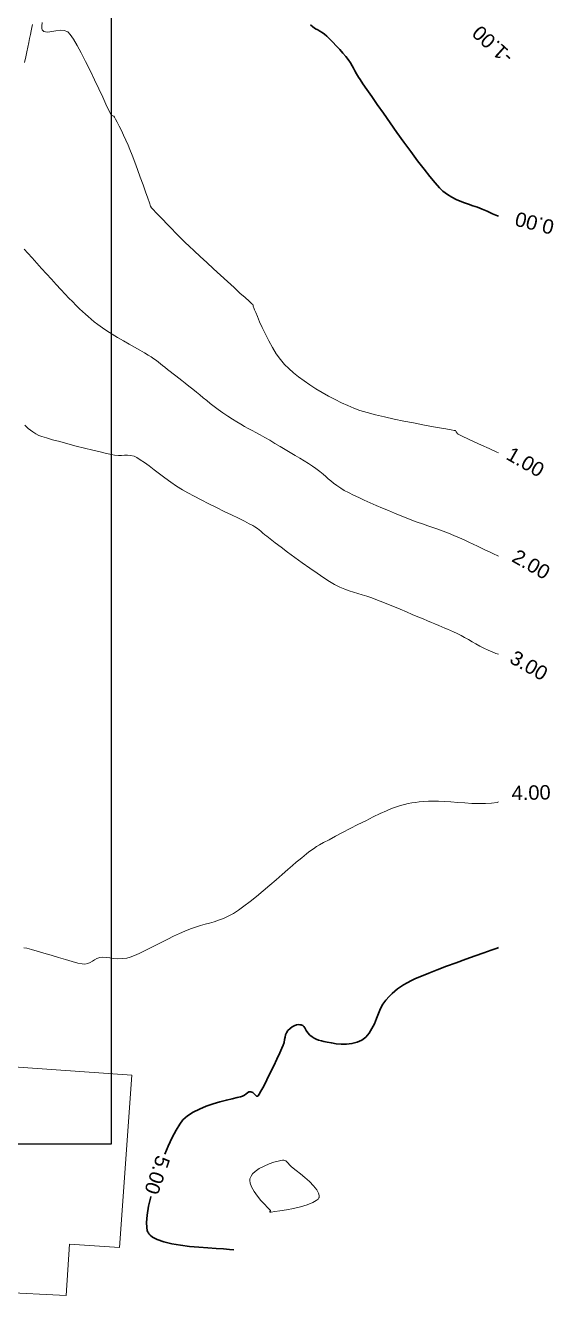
# Model space of a CAD drawing. Header units: metres. Extents: x 2662 to 3279, y 1027 to 1511.
# Drawn here: x 3169.1 to 3279.5, y 1061 to 1326.3 of the extents above; entities that cross this region are included whole.
import ezdxf

# ---------------------------------------------------------------- set-up
doc = ezdxf.new("R2010")
doc.units = ezdxf.units.M
doc.header["$LTSCALE"] = 1000
doc.layers.add('01 main point', color=1, linetype='Continuous')
for name, color, linetype, lineweight in [('BANGUNAN', 7, 'Continuous', 13), ('CONT-MJR', 251, 'Continuous', 30), ('CONT-MNR', 252, 'Continuous', 9), ('TEXT KONT', 3, 'Continuous', 15)]:
    doc.layers.add(name, color=color, linetype=linetype, lineweight=lineweight)
doc.styles.get("Standard").update_dxf_attribs({"font": 'arial.ttf'})

msp = doc.modelspace()

# ---------------------------------------------------------------- linework, layer by layer
at = {"layer": '01 main point'}
msp.add_lwpolyline([(2684.6, 1092.67), (3187.11, 1092.67), (3187.11, 1448.02), (2684.6, 1448.02)], close=True, dxfattribs=at)
at = {"layer": 'BANGUNAN'}
msp.add_line((3191.37, 1107, 4.24), (3188.79, 1071, 4.24), dxfattribs=at)
at = {"layer": 'BANGUNAN', "elevation": 4.24}
msp.add_lwpolyline([(3177.66, 1060.98), (3178.33, 1071.75), (3188.79, 1071), (3191.37, 1107), (3157.71, 1109.41), (3155.13, 1073.41), (3163.91, 1072.79), (3163.69, 1061.71)], close=True, dxfattribs=at)
at = {"layer": 'CONT-MJR', "flags": 128}
msp.add_lwpolyline([(3267.99, 1286.42), (3267.78, 1286.5), (3266.71, 1286.97), (3265.57, 1287.48), (3264.54, 1287.93), (3263.56, 1288.31), (3262.63, 1288.63), (3261.73, 1288.93), (3260.84, 1289.24), (3259.97, 1289.57), (3259.1, 1289.95), (3258.21, 1290.42), (3257.31, 1290.99), (3256.37, 1291.69), (3255.66, 1292.36), (3254.74, 1293.39), (3253.65, 1294.71), (3252.41, 1296.28), (3251.07, 1298.03), (3249.66, 1299.94), (3248.21, 1301.93), (3246.74, 1303.96), (3245.31, 1305.98), (3243.93, 1307.94), (3242.64, 1309.78), (3241.48, 1311.46), (3240.47, 1312.92), (3239.66, 1314.11), (3239.07, 1314.98), (3238.73, 1315.48), (3238.29, 1316.19), (3237.96, 1316.8), (3237.69, 1317.34), (3237.41, 1317.88), (3237.06, 1318.47), (3236.59, 1319.15), (3236.09, 1319.78), (3235.48, 1320.5), (3234.79, 1321.27), (3234.06, 1322.06), (3233.34, 1322.81), (3232.66, 1323.49), (3232.08, 1324.05), (3231.63, 1324.45), (3231.1, 1324.84), (3230.64, 1325.12), (3230.2, 1325.35), (3229.74, 1325.61), (3229.19, 1325.99), (3228.68, 1326.43)], dxfattribs=at)
at = {"layer": 'CONT-MJR', "elevation": 5, "flags": 128}
for points in [[(3267.99, 1133.69), (3267.66, 1133.57), (3266.44, 1133.13), (3264.89, 1132.57), (3263.11, 1131.93), (3261.17, 1131.23), (3259.15, 1130.5), (3257.13, 1129.76), (3255.19, 1129.03), (3253.4, 1128.35), (3251.86, 1127.73), (3250.63, 1127.21), (3249.81, 1126.81), (3248.91, 1126.3), (3248.14, 1125.86), (3247.47, 1125.45), (3246.87, 1125.03), (3246.29, 1124.58), (3245.72, 1124.06), (3245.1, 1123.44), (3244.41, 1122.69), (3243.81, 1121.88), (3243.31, 1120.93), (3242.87, 1119.91), (3242.46, 1118.84), (3242.03, 1117.77), (3241.54, 1116.74), (3240.98, 1115.8), (3240.28, 1114.98), (3239.43, 1114.33), (3238.43, 1113.89), (3237.35, 1113.62), (3236.23, 1113.51), (3235.11, 1113.51), (3234.04, 1113.6), (3233.05, 1113.75), (3232.18, 1113.92), (3231.48, 1114.08), (3230.98, 1114.19), (3230.38, 1114.34), (3229.9, 1114.51), (3229.48, 1114.72), (3229.05, 1115.01), (3228.55, 1115.38), (3228.1, 1115.86), (3227.8, 1116.38), (3227.54, 1116.88), (3227.29, 1117.22), (3227.06, 1117.41), (3226.86, 1117.5), (3226.75, 1117.53), (3226.65, 1117.55), (3226.46, 1117.57), (3226.17, 1117.58), (3225.79, 1117.52), (3225.31, 1117.35), (3224.85, 1117.09), (3224.41, 1116.74), (3223.99, 1116.32), (3223.66, 1115.88), (3223.48, 1115.42), (3223.37, 1114.95), (3223.29, 1114.44), (3223.18, 1113.88), (3222.97, 1113.26), (3222.7, 1112.64), (3222.25, 1111.66), (3221.67, 1110.4), (3221, 1108.98), (3220.29, 1107.5), (3219.58, 1106.04), (3218.91, 1104.73), (3218.34, 1103.65), (3217.98, 1103.03), (3217.78, 1102.74), (3217.68, 1102.64), (3217.65, 1102.62), (3217.58, 1102.61), (3217.44, 1102.63), (3217.24, 1102.76), (3216.99, 1103.04), (3216.63, 1103.39), (3216.2, 1103.57), (3215.84, 1103.52), (3215.53, 1103.36), (3215.22, 1103.13), (3214.88, 1102.88), (3214.46, 1102.64), (3214.06, 1102.51), (3213.34, 1102.34), (3212.34, 1102.11), (3211.13, 1101.81), (3209.78, 1101.46), (3208.35, 1101.03), (3206.89, 1100.53), (3205.47, 1099.95), (3204.15, 1099.29), (3202.98, 1098.55), (3202.04, 1097.72), (3201.36, 1096.82), (3200.6, 1095.56), (3199.79, 1094), (3198.96, 1092.19), (3198.27, 1090.54)], [(3195.34, 1081.7), (3195.32, 1081.62), (3194.87, 1079.63), (3194.57, 1077.81), (3194.44, 1076.24), (3194.48, 1075.2), (3194.6, 1074.57), (3194.73, 1074.22), (3194.81, 1074.07), (3194.92, 1073.91), (3195.19, 1073.6), (3195.71, 1073.19), (3196.62, 1072.71), (3198.03, 1072.21), (3199.69, 1071.81), (3201.51, 1071.51), (3203.42, 1071.27), (3205.35, 1071.09), (3207.22, 1070.95), (3208.96, 1070.84), (3210.5, 1070.74), (3211.75, 1070.63), (3212.65, 1070.51)]]:
    msp.add_lwpolyline(points, dxfattribs=at)
at = {"layer": 'CONT-MNR', "flags": 128}
for points, elevation in [([(3267.99, 1236.99), (3267.62, 1237.16), (3265.99, 1237.9), (3264.39, 1238.63), (3262.88, 1239.32), (3261.57, 1239.93), (3260.51, 1240.42), (3259.8, 1240.76), (3259.51, 1240.91), (3259.35, 1241.08), (3259.24, 1241.24), (3259.16, 1241.38), (3259.09, 1241.53), (3259, 1241.66), (3258.74, 1241.71), (3258.05, 1241.83), (3256.99, 1242.02), (3255.62, 1242.26), (3254, 1242.55), (3252.18, 1242.88), (3250.22, 1243.25), (3248.19, 1243.65), (3246.15, 1244.07), (3244.14, 1244.52), (3242.24, 1244.97), (3240.5, 1245.43), (3238.99, 1245.88), (3237.75, 1246.33), (3236.47, 1246.88), (3235.16, 1247.49), (3233.82, 1248.15), (3232.48, 1248.85), (3231.14, 1249.6), (3229.83, 1250.39), (3228.56, 1251.2), (3227.34, 1252.03), (3226.19, 1252.88), (3225.11, 1253.74), (3224.14, 1254.6), (3223.27, 1255.46), (3222.4, 1256.5), (3221.55, 1257.72), (3220.74, 1259.05), (3219.97, 1260.44), (3219.26, 1261.83), (3218.62, 1263.18), (3218.06, 1264.41), (3217.6, 1265.48), (3217.25, 1266.32), (3217.02, 1266.88), (3216.93, 1267.11), (3216.84, 1267.29), (3216.76, 1267.46), (3216.72, 1267.62), (3216.69, 1267.79), (3216.61, 1267.97), (3216.4, 1268.17), (3215.85, 1268.68), (3215.02, 1269.44), (3213.96, 1270.4), (3212.73, 1271.53), (3211.36, 1272.78), (3209.91, 1274.1), (3208.44, 1275.44), (3207, 1276.76), (3205.63, 1278.03), (3204.38, 1279.18), (3203.32, 1280.18), (3202.49, 1280.97), (3201.55, 1281.9), (3200.58, 1282.87), (3199.62, 1283.85), (3198.69, 1284.82), (3197.82, 1285.73), (3197.04, 1286.55), (3196.38, 1287.24), (3195.87, 1287.78), (3195.54, 1288.13), (3195.42, 1288.26), (3195.37, 1288.3), (3195.29, 1288.54), (3195.05, 1289.21), (3194.69, 1290.23), (3194.23, 1291.52), (3193.7, 1292.99), (3193.13, 1294.58), (3192.55, 1296.19), (3191.97, 1297.75), (3191.44, 1299.17), (3190.97, 1300.39), (3190.59, 1301.31), (3190.13, 1302.34), (3189.65, 1303.38), (3189.18, 1304.37), (3188.73, 1305.28), (3188.32, 1306.07), (3187.98, 1306.7), (3187.74, 1307.13), (3187.61, 1307.33), (3187.42, 1307.43), (3187.23, 1307.47), (3187.05, 1307.57), (3186.89, 1307.88), (3186.51, 1308.67), (3185.96, 1309.85), (3185.27, 1311.34), (3184.46, 1313.06), (3183.57, 1314.93), (3182.64, 1316.85), (3181.7, 1318.75), (3180.79, 1320.54), (3179.93, 1322.13), (3179.16, 1323.45), (3178.51, 1324.41), (3178.02, 1324.92), (3177.23, 1325.23), (3176.36, 1325.28), (3175.48, 1325.16), (3174.62, 1324.99), (3173.83, 1324.88), (3173.3, 1324.92), (3172.97, 1325.05), (3172.78, 1325.2), (3172.7, 1325.3), (3172.65, 1325.4), (3172.57, 1325.64), (3172.54, 1326.12), (3172.64, 1326.9)], 1), ([(3168.96, 1318.56), (3169.21, 1319.7), (3169.44, 1320.76), (3169.64, 1321.76), (3169.83, 1322.7), (3170, 1323.57), (3170.16, 1324.39), (3170.31, 1325.15), (3170.46, 1325.85), (3170.61, 1326.51)], 2), ([(3267.99, 1215.45), (3267.84, 1215.51), (3266.95, 1215.92), (3266.1, 1216.32), (3265.26, 1216.72), (3264.43, 1217.12), (3263.58, 1217.53), (3262.71, 1217.95), (3261.8, 1218.38), (3260.83, 1218.82), (3259.79, 1219.28), (3258.67, 1219.76), (3257.52, 1220.22), (3256.4, 1220.65), (3255.32, 1221.04), (3254.25, 1221.42), (3253.18, 1221.79), (3252.1, 1222.16), (3250.99, 1222.55), (3249.85, 1222.97), (3248.67, 1223.42), (3247.42, 1223.92), (3246.23, 1224.42), (3244.99, 1224.94), (3243.71, 1225.48), (3242.43, 1226.03), (3241.17, 1226.58), (3239.93, 1227.14), (3238.76, 1227.68), (3237.65, 1228.2), (3236.65, 1228.71), (3235.76, 1229.18), (3235.01, 1229.61), (3234.17, 1230.16), (3233.49, 1230.66), (3232.91, 1231.14), (3232.39, 1231.61), (3231.87, 1232.08), (3231.31, 1232.58), (3230.65, 1233.12), (3229.84, 1233.71), (3229.08, 1234.23), (3228.26, 1234.76), (3227.38, 1235.32), (3226.44, 1235.9), (3225.46, 1236.49), (3224.45, 1237.1), (3223.4, 1237.72), (3222.33, 1238.35), (3221.25, 1238.99), (3220.16, 1239.63), (3219.12, 1240.24), (3218.18, 1240.77), (3217.3, 1241.24), (3216.48, 1241.68), (3215.69, 1242.11), (3214.9, 1242.53), (3214.11, 1242.98), (3213.28, 1243.47), (3212.39, 1244.02), (3211.43, 1244.65), (3210.37, 1245.37), (3209.41, 1246.06), (3208.55, 1246.71), (3207.76, 1247.33), (3207.01, 1247.93), (3206.29, 1248.52), (3205.58, 1249.11), (3204.86, 1249.7), (3204.1, 1250.3), (3203.26, 1250.95), (3202.5, 1251.55), (3201.81, 1252.1), (3201.16, 1252.61), (3200.55, 1253.09), (3199.97, 1253.55), (3199.4, 1254), (3198.83, 1254.44), (3198.24, 1254.9), (3197.76, 1255.29), (3197.33, 1255.63), (3196.92, 1255.96), (3196.49, 1256.29), (3195.98, 1256.65), (3195.37, 1257.08), (3194.77, 1257.45), (3193.98, 1257.91), (3193.03, 1258.45), (3191.95, 1259.06), (3190.8, 1259.7), (3189.6, 1260.38), (3188.4, 1261.08), (3187.24, 1261.78), (3186.16, 1262.48), (3185.2, 1263.14), (3184.29, 1263.81), (3183.51, 1264.4), (3182.84, 1264.94), (3182.23, 1265.46), (3181.66, 1265.98), (3181.07, 1266.52), (3180.45, 1267.12), (3179.75, 1267.81), (3178.94, 1268.6), (3178.22, 1269.32), (3177.4, 1270.17), (3176.51, 1271.14), (3175.55, 1272.18), (3174.55, 1273.28), (3173.53, 1274.41), (3172.51, 1275.55), (3171.52, 1276.66), (3170.56, 1277.72), (3169.66, 1278.7), (3168.85, 1279.58)], 2), ([(3267.99, 1194.93), (3267.44, 1195.12), (3266.65, 1195.42), (3265.79, 1195.78), (3264.91, 1196.19), (3264.06, 1196.63), (3263.24, 1197.09), (3262.45, 1197.54), (3261.67, 1198), (3260.9, 1198.44), (3260.14, 1198.86), (3259.37, 1199.25), (3258.58, 1199.62), (3257.91, 1199.93), (3257.32, 1200.18), (3256.76, 1200.41), (3256.16, 1200.65), (3255.48, 1200.93), (3254.67, 1201.27), (3254, 1201.55), (3253.17, 1201.91), (3252.2, 1202.32), (3251.12, 1202.78), (3249.95, 1203.28), (3248.72, 1203.8), (3247.46, 1204.33), (3246.21, 1204.85), (3244.97, 1205.36), (3243.8, 1205.84), (3242.7, 1206.27), (3241.5, 1206.72), (3240.44, 1207.07), (3239.47, 1207.36), (3238.57, 1207.62), (3237.69, 1207.89), (3236.8, 1208.18), (3235.87, 1208.53), (3234.85, 1208.97), (3233.72, 1209.53), (3232.69, 1210.12), (3231.45, 1210.91), (3230.05, 1211.85), (3228.54, 1212.91), (3226.98, 1214.02), (3225.42, 1215.16), (3223.92, 1216.27), (3222.53, 1217.32), (3221.3, 1218.25), (3220.29, 1219.02), (3219.55, 1219.59), (3219.14, 1219.9), (3218.66, 1220.29), (3218.3, 1220.62), (3217.97, 1220.93), (3217.59, 1221.24), (3217.09, 1221.59), (3216.67, 1221.83), (3215.91, 1222.22), (3214.87, 1222.73), (3213.62, 1223.34), (3212.19, 1224.04), (3210.64, 1224.79), (3209.04, 1225.58), (3207.42, 1226.38), (3205.85, 1227.18), (3204.37, 1227.95), (3203.05, 1228.66), (3201.93, 1229.3), (3200.72, 1230.06), (3199.5, 1230.89), (3198.29, 1231.76), (3197.12, 1232.63), (3196, 1233.48), (3194.95, 1234.27), (3193.99, 1234.98), (3193.13, 1235.58), (3192.41, 1236.02), (3191.83, 1236.29), (3191.08, 1236.49), (3190.43, 1236.55), (3189.84, 1236.52), (3189.23, 1236.47), (3188.55, 1236.45), (3187.74, 1236.53), (3187.08, 1236.66), (3186.05, 1236.89), (3184.73, 1237.2), (3183.18, 1237.57), (3181.49, 1238), (3179.72, 1238.44), (3177.97, 1238.9), (3176.3, 1239.35), (3174.79, 1239.76), (3173.51, 1240.13), (3172.54, 1240.44), (3171.96, 1240.66), (3171.28, 1241), (3170.68, 1241.37), (3170.16, 1241.73), (3169.71, 1242.1), (3169.32, 1242.45), (3169, 1242.79)], 3), ([(3267.99, 1164.1), (3267.67, 1164.01), (3266.52, 1163.85), (3265.23, 1163.76), (3263.85, 1163.75), (3262.41, 1163.8), (3260.94, 1163.88), (3259.47, 1163.98), (3258.04, 1164.09), (3256.69, 1164.19), (3255.44, 1164.26), (3254.32, 1164.29), (3253.38, 1164.25), (3252.31, 1164.17), (3251.4, 1164.09), (3250.6, 1164.01), (3249.86, 1163.91), (3249.12, 1163.78), (3248.34, 1163.59), (3247.47, 1163.35), (3246.46, 1163.03), (3245.63, 1162.71), (3244.54, 1162.24), (3243.25, 1161.65), (3241.79, 1160.95), (3240.22, 1160.18), (3238.59, 1159.36), (3236.96, 1158.53), (3235.38, 1157.71), (3233.9, 1156.93), (3232.56, 1156.21), (3231.43, 1155.6), (3230.55, 1155.11), (3229.97, 1154.77), (3229.29, 1154.33), (3228.74, 1153.95), (3228.27, 1153.6), (3227.83, 1153.25), (3227.37, 1152.87), (3226.85, 1152.44), (3226.22, 1151.94), (3225.68, 1151.49), (3224.9, 1150.82), (3223.93, 1149.96), (3222.79, 1148.96), (3221.54, 1147.85), (3220.2, 1146.69), (3218.82, 1145.52), (3217.43, 1144.36), (3216.08, 1143.27), (3214.79, 1142.29), (3213.62, 1141.46), (3212.59, 1140.82), (3211.5, 1140.24), (3210.48, 1139.77), (3209.5, 1139.39), (3208.55, 1139.08), (3207.62, 1138.8), (3206.67, 1138.53), (3205.7, 1138.26), (3204.68, 1137.95), (3203.59, 1137.58), (3202.43, 1137.12), (3201.29, 1136.63), (3200.09, 1136.06), (3198.85, 1135.45), (3197.6, 1134.82), (3196.36, 1134.18), (3195.15, 1133.56), (3193.99, 1132.98), (3192.9, 1132.47), (3191.91, 1132.03), (3191.04, 1131.7), (3190.31, 1131.49), (3189.33, 1131.36), (3188.41, 1131.35), (3187.55, 1131.42), (3186.75, 1131.53), (3186.01, 1131.63), (3185.32, 1131.67), (3184.68, 1131.61), (3184.04, 1131.41), (3183.54, 1131.14), (3183.11, 1130.84), (3182.68, 1130.56), (3182.18, 1130.33), (3181.56, 1130.21), (3180.98, 1130.26), (3180.06, 1130.45), (3178.87, 1130.76), (3177.5, 1131.15), (3176.01, 1131.59), (3174.48, 1132.06), (3172.98, 1132.51), (3171.59, 1132.93), (3170.38, 1133.28), (3169.42, 1133.52), (3168.79, 1133.64)], 4)]:
    msp.add_lwpolyline(points, dxfattribs=dict(at, elevation=elevation))
at = {"layer": 'CONT-MNR', "elevation": 6, "flags": 128}
msp.add_lwpolyline([(3220.32, 1078.75), (3220.32, 1078.71), (3220.28, 1078.63), (3220.21, 1078.52), (3220.17, 1078.42), (3220.46, 1078.44), (3221.21, 1078.53), (3222.31, 1078.68), (3223.66, 1078.91), (3225.13, 1079.19), (3226.62, 1079.54), (3228.01, 1079.94), (3229.19, 1080.41), (3229.9, 1080.82), (3230.27, 1081.15), (3230.42, 1081.38), (3230.47, 1081.49), (3230.49, 1081.63), (3230.5, 1081.91), (3230.38, 1082.37), (3230.03, 1083.04), (3229.35, 1083.91), (3228.49, 1084.8), (3227.53, 1085.65), (3226.58, 1086.44), (3225.72, 1087.11), (3225.05, 1087.63), (3224.65, 1087.95), (3224.31, 1088.32), (3224.03, 1088.66), (3223.76, 1088.95), (3223.52, 1089.12), (3223.31, 1089.21), (3223.15, 1089.25), (3223.06, 1089.26), (3223, 1089.26), (3222.85, 1089.25), (3222.52, 1089.21), (3221.94, 1089.08), (3221.05, 1088.84), (3220.04, 1088.49), (3218.99, 1088.05), (3217.99, 1087.53), (3217.12, 1086.93), (3216.57, 1086.39), (3216.27, 1085.96), (3216.13, 1085.66), (3216.08, 1085.51), (3216.05, 1085.35), (3216.03, 1085.02), (3216.1, 1084.49), (3216.37, 1083.73), (3216.9, 1082.75), (3217.59, 1081.78), (3218.34, 1080.86), (3219.08, 1080.05), (3219.71, 1079.39), (3220.15, 1078.94)], close=True, dxfattribs=at)

# ---------------------------------------------------------------- texts
at = {"layer": 'TEXT KONT', "char_height": 3, "attachment_point": 5}
for s, insert, rotation in [('{-1.00}', (3266.74, 1322.24, -1), 137.7331), ('{0.00}', (3275.51, 1285.02), 166.2287), ('{1.00}', (3273.6, 1235.09, 1), 330.2636), ('{2.00}', (3274.8, 1213.72, 2), 330.2636), ('{3.00}', (3274.32, 1192.58, 3), 330.2636), ('{4.00}', (3274.79, 1166.03, 4), 1.0511), ('{5.00}', (3196.66, 1086.17, 5), 250.8893)]:
    msp.add_mtext(s, dxfattribs=dict(at, insert=insert, rotation=rotation))

doc.saveas('drawing.dxf')
